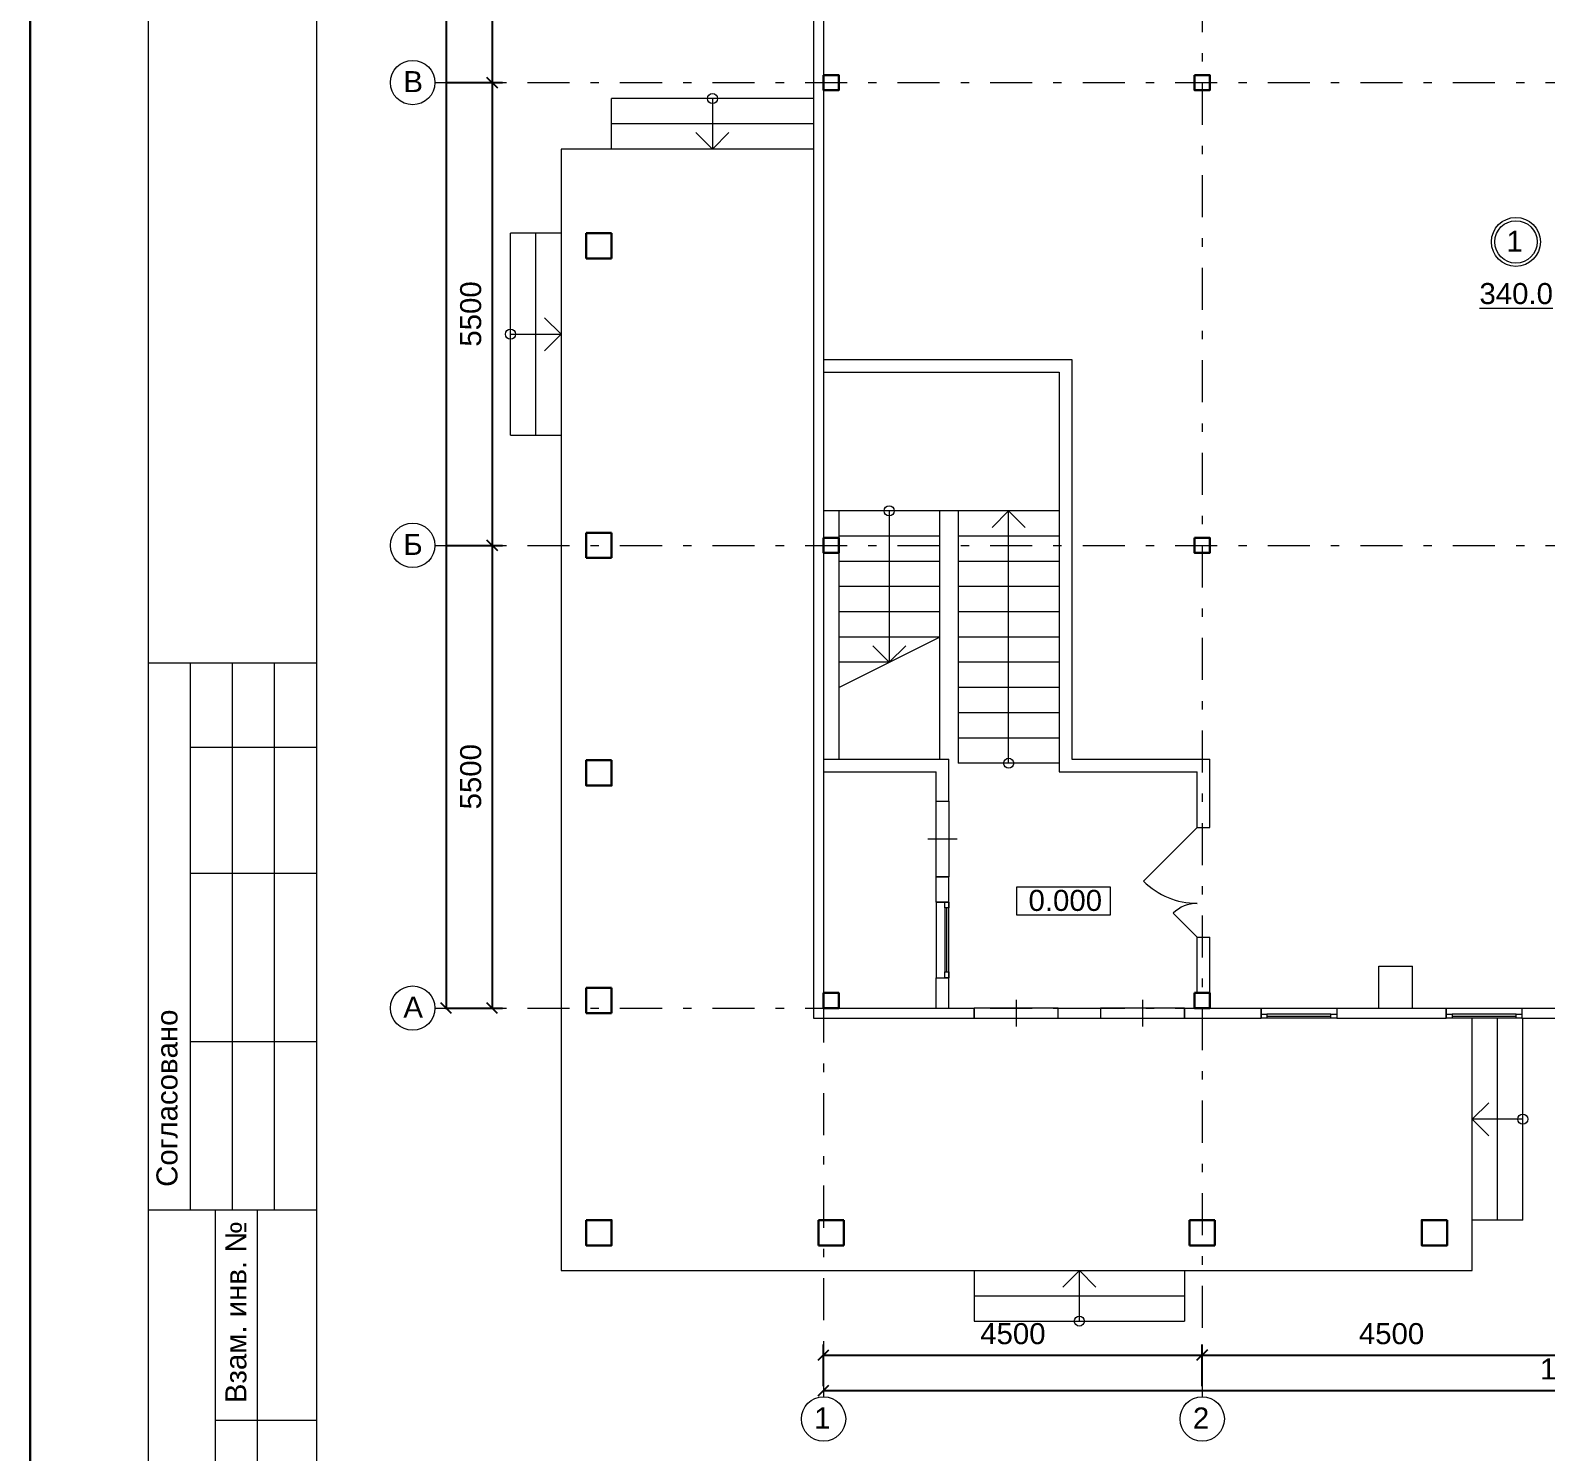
# Model space of a CAD drawing. Header units: metres. Extents: x 34 to 166, y -166 to -111.
# Drawn here: x 133.56 to 151.57, y -154.87 to -137.97 of the extents above; entities that cross this region are included whole.
import ezdxf
from ezdxf.enums import TextEntityAlignment as Align

# ---------------------------------------------------------------- set-up
doc = ezdxf.new("R2010")
doc.units = ezdxf.units.M
doc.header["$MEASUREMENT"] = 0
doc.linetypes.add('( Dashdot )', pattern=[1.001, 0.5, -0.25, 0.001, -0.25])
doc.styles.get("Standard").update_dxf_attribs({"font": 'times.ttf'})
doc.styles.add('Style-Arial', font='arial.ttf')
doc.dimstyles.get("Standard").update_dxf_attribs({"dimtxt": 0.18, "dimasz": 0.18, "dimexe": 0.18, "dimexo": 0.0625, "dimgap": 0.09, "dimtad": 0, "dimtih": 1, "dimtoh": 1, "dimdec": 4, "dimzin": 0, "dimdsep": 46, "dimtxsty": 'Standard', "dimcen": 0.09, "dimadec": 0, "dimazin": 0, "dimtfac": 1, "dimtdec": 4, "dimtofl": 0, "dimtmove": 0, "dimatfit": 3, "dimfxl": 1, "dimtolj": 1, "dimtzin": 0, "dimarcsym": 0})

# ---------------------------------------------------------------- blocks, each defined once
blk = doc.blocks.new('*U9')
at = {"color": 7, "linetype": 'Continuous', "lineweight": 13, "flags": 128}
for points in [[(0.025, 0.45), (0.025, 0.38), (-0.025, 0.38), (-0.025, 0.45), (0.025, 0.45)], [(0.025, -0.38), (0.025, -0.45), (-0.025, -0.45), (-0.025, -0.38), (0.025, -0.38)]]:
    blk.add_lwpolyline(points, close=True, dxfattribs=at)
at = {"color": 7, "linetype": 'Continuous', "lineweight": 0, "flags": 128}
blk.add_lwpolyline([(0, -0.38), (0, 0.38), (-0.025, 0.38), (-0.025, -0.38), (0, -0.38)], close=True, dxfattribs=at)
blk = doc.blocks.new('*U216')
at = {"color": 7, "linetype": 'Continuous', "lineweight": 13}
for p, q in [((-12.487, 20.002), (-12.487, -19.998)), ((-14.487, -4.998), (-12.487, -4.998)), ((-14.487, -4.998), (-14.487, -11.498)), ((-13.987, -4.998), (-13.987, -11.498)), ((-13.487, -4.998), (-13.487, -11.498)), ((-12.987, -4.998), (-12.987, -11.498)), ((-13.987, -5.998), (-12.487, -5.998)), ((-13.987, -7.498), (-12.487, -7.498)), ((-13.987, -9.498), (-12.487, -9.498)), ((-14.487, -11.498), (-12.487, -11.498)), ((-13.687, -11.498), (-12.487, -11.498)), ((-13.187, -19.998), (-13.187, -11.498)), ((-13.687, -13.998), (-12.487, -13.998))]:
    blk.add_line(p, q, dxfattribs=at)
at = {"color": 7, "linetype": 'Continuous', "lineweight": 0, "flags": 128}
blk.add_lwpolyline([(14.513, 20.502), (-14.487, 20.502), (-14.487, -20.498), (14.513, -20.498), (14.513, 20.502)], close=True, dxfattribs=at)
at = {"color": 7, "linetype": 'Continuous', "lineweight": 13, "flags": 128}
blk.add_lwpolyline([(-12.487, -19.998), (-13.687, -19.998), (-13.687, -11.498)], dxfattribs=at)
at = {"color": 7, "linetype": 'Continuous', "lineweight": 0, "style": 'Style-Arial'}
for s, p in [('Согласовано', (-14.263, -10.171)), ('Взам. инв. №', (-13.444, -12.714))]:
    blk.add_text(s, height=0.25002, rotation=90, dxfattribs=at).set_placement(p, align=Align.MIDDLE_CENTER)
blk = doc.blocks.new('_Oblique')
at = {"color": 0, "linetype": 'ByBlock', "lineweight": -2}
blk.add_line((0.5, 0.5), (-0.5, -0.5), dxfattribs=at)
blk = doc.blocks.new('*D1133')
at = {"color": 0, "linetype": 'Continuous', "lineweight": -2, "transparency": 16777216}
for p, q in [((142.985, -154.091), (142.985, -154.015)), ((142.985, -154.14), (160.985, -154.14)), ((160.985, -154.091), (160.985, -154.015))]:
    blk.add_line(p, q, dxfattribs=at)
at = {"layer": 'Defpoints', "color": 0, "linetype": 'Continuous', "lineweight": 30, "transparency": 16777216}
for p in [(160.985, -154.14), (142.985, -154.216), (160.985, -154.216)]:
    blk.add_point(p, dxfattribs=at)
at = {"color": 0, "linetype": 'Continuous', "lineweight": -2, "transparency": 16777216, "xscale": 0.125, "yscale": 0.125, "zscale": 0.125, "rotation": 180}
blk.add_blockref('_Oblique', (142.985, -154.14), dxfattribs=at)
at = {"color": 0, "linetype": 'Continuous', "lineweight": -2, "transparency": 16777216, "xscale": 0.125, "yscale": 0.125, "zscale": 0.125}
blk.add_blockref('_Oblique', (160.985, -154.14), dxfattribs=at)
at = {"color": 0, "linetype": 'Continuous', "lineweight": 0, "transparency": 16777216, "insert": (151.985, -153.887), "char_height": 0.25, "attachment_point": 5, "style": 'Style-Arial'}
blk.add_mtext('\\A1;18000', dxfattribs=at)
blk = doc.blocks.new('*D1137')
at = {"color": 0, "linetype": 'Continuous', "lineweight": -2, "transparency": 16777216}
for p, q in [((142.985, -154.091), (142.985, -153.595)), ((147.485, -154.091), (147.485, -153.595)), ((142.985, -153.72), (147.485, -153.72))]:
    blk.add_line(p, q, dxfattribs=at)
at = {"layer": 'Defpoints', "color": 0, "linetype": 'Continuous', "lineweight": 30, "transparency": 16777216}
for p in [(147.485, -153.72), (142.985, -154.216), (147.485, -154.216)]:
    blk.add_point(p, dxfattribs=at)
at = {"color": 0, "linetype": 'Continuous', "lineweight": -2, "transparency": 16777216, "xscale": 0.125, "yscale": 0.125, "zscale": 0.125, "rotation": 180}
blk.add_blockref('_Oblique', (142.985, -153.72), dxfattribs=at)
at = {"color": 0, "linetype": 'Continuous', "lineweight": -2, "transparency": 16777216, "xscale": 0.125, "yscale": 0.125, "zscale": 0.125}
blk.add_blockref('_Oblique', (147.485, -153.72), dxfattribs=at)
at = {"color": 0, "linetype": 'Continuous', "lineweight": 0, "transparency": 16777216, "insert": (145.235, -153.467), "char_height": 0.25, "attachment_point": 5, "style": 'Style-Arial'}
blk.add_mtext('\\A1;4500', dxfattribs=at)
blk = doc.blocks.new('*D1134')
at = {"color": 0, "linetype": 'Continuous', "lineweight": -2, "transparency": 16777216}
for p, q in [((147.485, -154.091), (147.485, -153.595)), ((151.985, -154.091), (151.985, -153.595)), ((147.485, -153.72), (151.985, -153.72))]:
    blk.add_line(p, q, dxfattribs=at)
at = {"layer": 'Defpoints', "color": 0, "linetype": 'Continuous', "lineweight": 30, "transparency": 16777216}
for p in [(151.985, -153.72), (147.485, -154.216), (151.985, -154.216)]:
    blk.add_point(p, dxfattribs=at)
at = {"color": 0, "linetype": 'Continuous', "lineweight": -2, "transparency": 16777216, "xscale": 0.125, "yscale": 0.125, "zscale": 0.125, "rotation": 180}
blk.add_blockref('_Oblique', (147.485, -153.72), dxfattribs=at)
at = {"color": 0, "linetype": 'Continuous', "lineweight": -2, "transparency": 16777216, "xscale": 0.125, "yscale": 0.125, "zscale": 0.125}
blk.add_blockref('_Oblique', (151.985, -153.72), dxfattribs=at)
at = {"color": 0, "linetype": 'Continuous', "lineweight": 0, "transparency": 16777216, "insert": (149.735, -153.467), "char_height": 0.25, "attachment_point": 5, "style": 'Style-Arial'}
blk.add_mtext('\\A1;4500', dxfattribs=at)
blk = doc.blocks.new('*D1138')
at = {"color": 0, "linetype": 'Continuous', "lineweight": -2, "transparency": 16777216}
for p, q in [((138.49, -122.096), (138.625, -122.096)), ((138.5, -122.096), (138.5, -149.596)), ((138.49, -149.596), (138.625, -149.596))]:
    blk.add_line(p, q, dxfattribs=at)
at = {"layer": 'Defpoints', "color": 0, "linetype": 'Continuous', "lineweight": 30, "transparency": 16777216}
for p in [(138.365, -122.096), (138.365, -149.596), (138.5, -149.596)]:
    blk.add_point(p, dxfattribs=at)
at = {"color": 0, "linetype": 'Continuous', "lineweight": -2, "transparency": 16777216, "xscale": 0.125, "yscale": 0.125, "zscale": 0.125}
for p, rotation in [((138.5, -122.096), 90), ((138.5, -149.596), 270)]:
    blk.add_blockref('_Oblique', p, dxfattribs=dict(at, rotation=rotation))
at = {"color": 0, "linetype": 'Continuous', "lineweight": 0, "transparency": 16777216, "insert": (138.247, -135.846), "char_height": 0.25, "attachment_point": 5, "rotation": 90, "style": 'Style-Arial'}
blk.add_mtext('\\A1;27500', dxfattribs=at)
blk = doc.blocks.new('*D1140')
at = {"color": 0, "linetype": 'Continuous', "lineweight": -2, "transparency": 16777216}
for p, q in [((138.49, -133.096), (139.17, -133.096)), ((139.045, -133.096), (139.045, -138.596)), ((138.49, -138.596), (139.17, -138.596))]:
    blk.add_line(p, q, dxfattribs=at)
at = {"layer": 'Defpoints', "color": 0, "linetype": 'Continuous', "lineweight": 30, "transparency": 16777216}
for p in [(138.365, -133.096), (138.365, -138.596), (139.045, -138.596)]:
    blk.add_point(p, dxfattribs=at)
at = {"color": 0, "linetype": 'Continuous', "lineweight": -2, "transparency": 16777216, "xscale": 0.125, "yscale": 0.125, "zscale": 0.125}
for p, rotation in [((139.045, -133.096), 90), ((139.045, -138.596), 270)]:
    blk.add_blockref('_Oblique', p, dxfattribs=dict(at, rotation=rotation))
at = {"color": 0, "linetype": 'Continuous', "lineweight": 0, "transparency": 16777216, "insert": (138.792, -135.846), "char_height": 0.25, "attachment_point": 5, "rotation": 90, "style": 'Style-Arial'}
blk.add_mtext('\\A1;5500', dxfattribs=at)
blk = doc.blocks.new('*D1141')
at = {"color": 0, "linetype": 'Continuous', "lineweight": -2, "transparency": 16777216}
for p, q in [((138.49, -138.596), (139.17, -138.596)), ((139.045, -138.596), (139.045, -144.096)), ((138.49, -144.096), (139.17, -144.096))]:
    blk.add_line(p, q, dxfattribs=at)
at = {"layer": 'Defpoints', "color": 0, "linetype": 'Continuous', "lineweight": 30, "transparency": 16777216}
for p in [(138.365, -138.596), (138.365, -144.096), (139.045, -144.096)]:
    blk.add_point(p, dxfattribs=at)
at = {"color": 0, "linetype": 'Continuous', "lineweight": -2, "transparency": 16777216, "xscale": 0.125, "yscale": 0.125, "zscale": 0.125}
for p, rotation in [((139.045, -138.596), 90), ((139.045, -144.096), 270)]:
    blk.add_blockref('_Oblique', p, dxfattribs=dict(at, rotation=rotation))
at = {"color": 0, "linetype": 'Continuous', "lineweight": 0, "transparency": 16777216, "insert": (138.792, -141.346), "char_height": 0.25, "attachment_point": 5, "rotation": 90, "style": 'Style-Arial'}
blk.add_mtext('\\A1;5500', dxfattribs=at)
blk = doc.blocks.new('*D1142')
at = {"color": 0, "linetype": 'Continuous', "lineweight": -2, "transparency": 16777216}
for p, q in [((138.49, -144.096), (139.17, -144.096)), ((139.045, -144.096), (139.045, -149.596)), ((138.49, -149.596), (139.17, -149.596))]:
    blk.add_line(p, q, dxfattribs=at)
at = {"layer": 'Defpoints', "color": 0, "linetype": 'Continuous', "lineweight": 30, "transparency": 16777216}
for p in [(138.365, -144.096), (138.365, -149.596), (139.045, -149.596)]:
    blk.add_point(p, dxfattribs=at)
at = {"color": 0, "linetype": 'Continuous', "lineweight": -2, "transparency": 16777216, "xscale": 0.125, "yscale": 0.125, "zscale": 0.125}
for p, rotation in [((139.045, -144.096), 90), ((139.045, -149.596), 270)]:
    blk.add_blockref('_Oblique', p, dxfattribs=dict(at, rotation=rotation))
at = {"color": 0, "linetype": 'Continuous', "lineweight": 0, "transparency": 16777216, "insert": (138.792, -146.846), "char_height": 0.25, "attachment_point": 5, "rotation": 90, "style": 'Style-Arial'}
blk.add_mtext('\\A1;5500', dxfattribs=at)
blk = doc.blocks.new('*U1144')
at = {"color": 7, "linetype": 'Continuous', "lineweight": 13}
for p, q in [((0.318, 0.65), (-0.318, 0.014)), ((0.318, -0.65), (0.035, -0.367))]:
    blk.add_line(p, q, dxfattribs=at)
at = {"color": 7, "linetype": 'Continuous', "lineweight": 0}
for centre, radius, start, end in [((0.318, 0.65), 0.9, 225, 270), ((0.318, -0.65), 0.4, 90, 135)]:
    blk.add_arc(centre, radius, start, end, dxfattribs=at)
blk = doc.blocks.new('*U11')
at = {"color": 7, "linetype": 'Continuous', "lineweight": 13}
for radius in [0.291, 0.252]:
    blk.add_circle((0, 0), radius, dxfattribs=at)
at = {"color": 7, "linetype": 'Continuous', "lineweight": 13, "style": 'Style-Arial'}
blk.add_text('1', height=0.25, dxfattribs=at).set_placement((-0.113, 0.133), align=Align.TOP_LEFT)

msp = doc.modelspace()

# ---------------------------------------------------------------- linework, layer by layer
at = {"color": 1, "linetype": '( Dashdot )', "lineweight": 0}
for p, q in [((142.98458729, -122.00613779), (142.98458729, -154.21613779)), ((147.48458729, -122.09613779), (147.48458729, -154.21613779)), ((138.36458729, -138.59613779), (160.98458729, -138.59613779)), ((138.36458729, -144.09613779), (160.98458729, -144.09613779)), ((138.36458729, -149.59613779), (160.98458729, -149.59613779))]:
    msp.add_line(p, q, dxfattribs=at)
at = {"color": 7, "linetype": 'Continuous', "lineweight": 13}
for p, q in [((142.86458729, -134.98613779), (142.86458729, -141.88613779)), ((142.98458729, -134.98613779), (142.98458729, -141.88613779)), ((140.46458729, -139.38613779), (140.46458729, -138.78613779)), ((142.86458729, -138.78613779), (140.46458729, -138.78613779)), ((139.86458729, -139.38613779), (139.86458729, -152.71613779)), ((142.86458729, -139.38613779), (139.86458729, -139.38613779)), ((139.86458729, -140.38613779), (139.26458729, -140.38613779)), ((139.26458729, -142.78613779), (139.26458729, -140.38613779)), ((142.86458729, -141.88613779), (142.86458729, -149.71613779)), ((142.98458729, -141.88613779), (145.93458729, -141.88613779)), ((145.93458729, -141.88613779), (145.93458729, -146.63613779)), ((142.98458729, -142.03613779), (145.78458729, -142.03613779)), ((142.98458729, -142.03613779), (142.98458729, -149.59613779)), ((145.78458729, -142.03613779), (145.78458729, -146.78613779)), ((139.26458729, -142.78613779), (139.86458729, -142.78613779)), ((145.78458729, -143.68613779), (142.98458729, -143.68613779)), ((143.16458729, -143.68613779), (143.16458729, -146.63613779)), ((144.36458729, -143.68613779), (144.36458729, -146.63613779)), ((144.58458729, -143.68613779), (144.58458729, -146.68613779)), ((142.98458729, -146.63613779), (144.47458729, -146.63613779)), ((144.47458729, -147.13613779), (144.47458729, -146.63613779)), ((145.78458729, -146.68613779), (144.58458729, -146.68613779)), ((145.93458729, -146.63613779), (147.57458729, -146.63613779)), ((147.57458729, -147.45113779), (147.57458729, -146.63613779)), ((142.98458729, -146.78613779), (144.32458729, -146.78613779)), ((144.32458729, -147.13613779), (144.32458729, -146.78613779)), ((145.78458729, -146.78613779), (147.42458729, -146.78613779)), ((147.42458729, -147.45113779), (147.42458729, -146.78613779)), ((144.32458729, -147.13613779), (144.47458729, -147.13613779)), ((147.42458729, -147.45113779), (147.57458729, -147.45113779)), ((144.32458729, -148.03613779), (144.47458729, -148.03613779)), ((144.32458729, -148.33613779), (144.32458729, -148.03613779)), ((144.47458729, -148.33613779), (144.47458729, -148.03613779)), ((144.32458729, -148.33613779), (144.47458729, -148.33613779)), ((147.42458729, -149.41613779), (147.42458729, -148.75113779)), ((147.42458729, -148.75113779), (147.57458729, -148.75113779)), ((147.57458729, -149.41613779), (147.57458729, -148.75113779)), ((149.58458729, -149.59613779), (149.58458729, -149.09613779)), ((149.58458729, -149.09613779), (149.98458729, -149.09613779)), ((149.98458729, -149.59613779), (149.98458729, -149.09613779)), ((144.32458729, -149.59613779), (144.32458729, -149.23613779)), ((144.32458729, -149.23613779), (144.47458729, -149.23613779)), ((144.47458729, -149.59613779), (144.47458729, -149.23613779)), ((142.98458729, -149.59613779), (144.77458729, -149.59613779)), ((144.77458729, -149.71613779), (144.77458729, -149.59613779)), ((145.77458729, -149.71613779), (145.77458729, -149.59613779)), ((145.77458729, -149.59613779), (146.27458729, -149.59613779)), ((146.27458729, -149.59613779), (146.27458729, -149.71613779)), ((147.27458729, -149.59613779), (147.27458729, -149.71613779)), ((147.27458729, -149.59613779), (148.18458729, -149.59613779)), ((148.18458729, -149.59613779), (148.18458729, -149.71613779)), ((149.08458729, -149.59613779), (149.08458729, -149.71613779)), ((149.08458729, -149.59613779), (150.38458729, -149.59613779)), ((150.38458729, -149.59613779), (150.38458729, -149.71613779)), ((151.28458729, -149.59613779), (151.28458729, -149.71613779)), ((151.28458729, -149.59613779), (152.68458729, -149.59613779)), ((142.86458729, -149.71613779), (144.77458729, -149.71613779)), ((145.77458729, -149.71613779), (146.27458729, -149.71613779)), ((147.27458729, -149.71613779), (148.18458729, -149.71613779)), ((149.08458729, -149.71613779), (150.38458729, -149.71613779)), ((150.69458729, -152.71613779), (150.69458729, -149.71613779)), ((151.28458729, -149.71613779), (152.68458729, -149.71613779)), ((151.29458729, -152.11613779), (151.29458729, -149.71613779)), ((151.29458729, -152.11613779), (150.69458729, -152.11613779)), ((139.86458729, -152.71613779), (150.69458729, -152.71613779)), ((144.77458729, -152.71613779), (144.77458729, -153.31613779)), ((147.27458729, -152.71613779), (147.27458729, -153.31613779)), ((144.77458729, -153.31613779), (147.27458729, -153.31613779))]:
    msp.add_line(p, q, dxfattribs=at)
at = {"color": 7, "linetype": 'Continuous', "lineweight": 0}
for p, q in [((141.66458729, -138.78613779), (141.66458729, -139.38613779)), ((142.86458729, -139.08613779), (140.46458729, -139.08613779)), ((141.46848013, -139.19003063), (141.66458729, -139.38613779)), ((141.86069444, -139.19003063), (141.66458729, -139.38613779)), ((139.56458729, -142.78613779), (139.56458729, -140.38613779)), ((139.66848013, -141.39003063), (139.86458729, -141.58613779)), ((139.26458729, -141.58613779), (139.86458729, -141.58613779)), ((139.66848013, -141.78224494), (139.86458729, -141.58613779)), ((143.76458729, -143.68613779), (143.76458729, -145.48613779)), ((144.98848013, -143.88224494), (145.18458729, -143.68613779)), ((145.18458729, -146.68613779), (145.18458729, -143.68613779)), ((145.38069444, -143.88224494), (145.18458729, -143.68613779)), ((144.36458729, -143.98613779), (143.16458729, -143.98613779)), ((145.78458729, -143.98613779), (144.58458729, -143.98613779)), ((144.36458729, -144.28613779), (143.16458729, -144.28613779)), ((145.78458729, -144.28613779), (144.58458729, -144.28613779)), ((144.36458729, -144.58613779), (143.16458729, -144.58613779)), ((145.78458729, -144.58613779), (144.58458729, -144.58613779)), ((144.36458729, -144.88613779), (143.16458729, -144.88613779)), ((145.78458729, -144.88613779), (144.58458729, -144.88613779)), ((144.36458729, -145.18613779), (143.16458729, -145.18613779)), ((143.16458729, -145.78613779), (144.36458729, -145.18613779)), ((143.56848013, -145.29003063), (143.76458729, -145.48613779)), ((143.96069444, -145.29003063), (143.76458729, -145.48613779)), ((145.78458729, -145.18613779), (144.58458729, -145.18613779)), ((143.76458729, -145.48613779), (143.16458729, -145.48613779)), ((145.78458729, -145.48613779), (144.58458729, -145.48613779)), ((145.78458729, -145.78613779), (144.58458729, -145.78613779)), ((145.78458729, -146.08613779), (144.58458729, -146.08613779)), ((145.78458729, -146.38613779), (144.58458729, -146.38613779)), ((144.22458729, -147.58613779), (144.57458729, -147.58613779)), ((145.27458729, -149.49613779), (145.27458729, -149.81613779)), ((146.77458729, -149.49613779), (146.77458729, -149.81613779)), ((150.99458729, -152.11613779), (150.99458729, -149.71613779)), ((150.89069444, -150.72003063), (150.69458729, -150.91613779)), ((151.29458729, -150.91613779), (150.69458729, -150.91613779)), ((150.89069444, -151.11224494), (150.69458729, -150.91613779)), ((145.82848013, -152.91224494), (146.02458729, -152.71613779)), ((146.02458729, -153.31613779), (146.02458729, -152.71613779)), ((146.22069444, -152.91224494), (146.02458729, -152.71613779)), ((144.77458729, -153.01613779), (147.27458729, -153.01613779))]:
    msp.add_line(p, q, dxfattribs=at)
at = {"color": 7, "linetype": 'Continuous', "lineweight": 30}
for p, q in [((140.16458729, -140.38613779), (140.16458729, -140.68613779)), ((140.46458729, -140.38613779), (140.16458729, -140.38613779)), ((140.46458729, -140.38613779), (140.46458729, -140.68613779)), ((140.46458729, -140.68613779), (140.16458729, -140.68613779)), ((140.16458729, -143.94613779), (140.16458729, -144.24613779)), ((140.46458729, -143.94613779), (140.16458729, -143.94613779)), ((140.46458729, -143.94613779), (140.46458729, -144.24613779)), ((140.46458729, -144.24613779), (140.16458729, -144.24613779)), ((140.16458729, -149.35613779), (140.16458729, -149.65613779)), ((140.46458729, -149.35613779), (140.16458729, -149.35613779)), ((140.46458729, -149.35613779), (140.46458729, -149.65613779)), ((140.46458729, -149.65613779), (140.16458729, -149.65613779)), ((142.92458729, -152.11613779), (143.22458729, -152.11613779)), ((142.92458729, -152.11613779), (142.92458729, -152.41613779)), ((143.22458729, -152.11613779), (143.22458729, -152.41613779)), ((147.33458729, -152.11613779), (147.63458729, -152.11613779)), ((147.33458729, -152.11613779), (147.33458729, -152.41613779)), ((147.63458729, -152.11613779), (147.63458729, -152.41613779)), ((142.92458729, -152.41613779), (143.22458729, -152.41613779)), ((147.33458729, -152.41613779), (147.63458729, -152.41613779))]:
    msp.add_line(p, q, dxfattribs=at)
at = {"lineweight": 30, "flags": 128}
for points in [[(142.98458729, -138.50613779), (143.16458729, -138.50613779), (143.16458729, -138.68613779), (142.98458729, -138.68613779), (142.98458729, -138.50613779)], [(147.39458729, -138.50613779), (147.57458729, -138.50613779), (147.57458729, -138.68613779), (147.39458729, -138.68613779), (147.39458729, -138.50613779)], [(142.98458729, -144.00613779), (143.16458729, -144.00613779), (143.16458729, -144.18613779), (142.98458729, -144.18613779), (142.98458729, -144.00613779)], [(147.39458729, -144.00613779), (147.57458729, -144.00613779), (147.57458729, -144.18613779), (147.39458729, -144.18613779), (147.39458729, -144.00613779)], [(142.98458729, -149.41613779), (143.16458729, -149.41613779), (143.16458729, -149.59613779), (142.98458729, -149.59613779), (142.98458729, -149.41613779)], [(147.39458729, -149.41613779), (147.57458729, -149.41613779), (147.57458729, -149.59613779), (147.39458729, -149.59613779), (147.39458729, -149.41613779)]]:
    msp.add_lwpolyline(points, close=True, dxfattribs=at)
at = {"color": 7, "linetype": 'Continuous', "lineweight": 30, "flags": 128}
for points in [[(140.46458729, -146.65113779), (140.16458729, -146.65113779), (140.16458729, -146.95113779), (140.46458729, -146.95113779), (140.46458729, -146.65113779)], [(140.16458729, -152.11613779), (140.46458729, -152.11613779), (140.46458729, -152.41613779), (140.16458729, -152.41613779), (140.16458729, -152.11613779)], [(150.39458729, -152.11613779), (150.09458729, -152.11613779), (150.09458729, -152.41613779), (150.39458729, -152.41613779), (150.39458729, -152.11613779)]]:
    msp.add_lwpolyline(points, close=True, dxfattribs=at)
at = {"color": 7, "linetype": 'Continuous', "lineweight": 0, "flags": 128}
for points in [[(144.32458729, -148.03613779), (144.32458729, -147.13613779), (144.47458729, -147.13613779), (144.47458729, -148.03613779), (144.32458729, -148.03613779)], [(144.32458729, -148.33613779), (144.32458729, -149.23613779), (144.47458729, -149.23613779), (144.47458729, -148.33613779), (144.32458729, -148.33613779)], [(144.77458729, -149.71613779), (145.77458729, -149.71613779), (145.77458729, -149.59613779), (144.77458729, -149.59613779), (144.77458729, -149.71613779)], [(146.27458729, -149.71613779), (147.27458729, -149.71613779), (147.27458729, -149.59613779), (146.27458729, -149.59613779), (146.27458729, -149.71613779)], [(149.08458729, -149.59613779), (149.08458729, -149.71613779), (148.18458729, -149.71613779), (148.18458729, -149.59613779), (149.08458729, -149.59613779)], [(151.28458729, -149.59613779), (151.28458729, -149.71613779), (150.38458729, -149.71613779), (150.38458729, -149.59613779), (151.28458729, -149.59613779)]]:
    msp.add_lwpolyline(points, close=True, dxfattribs=at)
at = {"color": 7, "linetype": 'Continuous', "lineweight": 13, "flags": 128}
msp.add_lwpolyline([(145.28043428, -148.15479613), (146.39108848, -148.15479613), (146.39108848, -148.4904067), (145.28043428, -148.4904067), (145.28043428, -148.15479613)], close=True, dxfattribs=at)
at = {"color": 7, "linetype": 'Continuous', "lineweight": 13}
for centre in [(138.10123184, -138.59613779), (138.10123184, -144.09613779), (138.10123184, -149.59613779), (142.98458729, -154.47949323), (147.48458729, -154.47949323)]:
    msp.add_circle(centre, 0.26335544, dxfattribs=at)
at = {"color": 7, "linetype": 'Continuous', "lineweight": 0}
for centre in [(141.66458729, -138.78613779), (139.26458729, -141.58613779), (143.76458729, -143.68613779), (145.18458729, -146.68613779), (151.29458729, -150.91613779), (146.02458729, -153.31613779)]:
    msp.add_circle(centre, 0.05969578, dxfattribs=at)
at = {"color": 1, "linetype": 'Continuous', "lineweight": 30}
msp.add_3dface([(133.55688673, -115.73901304), (166.25112102, -115.73901304), (166.25112102, -166.31528992), (133.55688673, -166.31528992)], dxfattribs=at)

# ---------------------------------------------------------------- block references
at = {"color": 7, "linetype": 'Continuous', "lineweight": 13}
for name, p in [('*U216', (149.4438122, -140.49590205)), ('*U11', (151.21348014, -140.48935311)), ('*U1144', (147.1064039, -148.10115)), ('*U9', (144.4496241, -148.78609694))]:
    msp.add_blockref(name, p, dxfattribs=at)
at = {"color": 7, "linetype": 'Continuous', "lineweight": 13, "rotation": 270}
for p in [(148.63462813, -149.6911746), (150.83462813, -149.6911746)]:
    msp.add_blockref('*U9', p, dxfattribs=at)

# ---------------------------------------------------------------- texts
at = {"color": 7, "linetype": 'Continuous', "lineweight": 30, "style": 'Style-Arial'}
for s, p in [('В', (137.99077642, -138.45942464)), ('Б', (137.99077642, -143.95942464)), ('А', (137.99077642, -149.45942464)), ('1', (142.87413187, -154.34278008)), ('2', (147.37413187, -154.34278008))]:
    msp.add_text(s, height=0.25, dxfattribs=at).set_placement(p, align=Align.TOP_LEFT)
at = {"color": 7, "linetype": 'Continuous', "lineweight": 13, "style": 'Style-Arial'}
msp.add_text('0.000', height=0.25, dxfattribs=at).set_placement((145.42062661, -148.19111024), align=Align.TOP_LEFT)
at = {"color": 7, "linetype": 'Continuous', "lineweight": 13, "insert": (150.77989026, -140.97839209), "char_height": 0.25, "attachment_point": 1, "line_spacing_factor": 0.6, "style": 'Style-Arial'}
msp.add_mtext('\\L340.0', dxfattribs=at)

# ---------------------------------------------------------------- dimensions: what is measured, and where the dimension line sits
at = {"color": 5, "linetype": 'Continuous', "lineweight": 0}
for base, p1, p2, picture, middle in [((138.49992999, -149.59613779), (138.36458729, -122.09613779), (138.36458729, -149.59613779), '*D1138', (138.24728674, -135.84613779)), ((139.04510906, -138.59613779), (138.36458729, -133.09613779), (138.36458729, -138.59613779), '*D1140', (138.79246581, -135.84613779)), ((139.04510906, -144.09613779), (138.36458729, -138.59613779), (138.36458729, -144.09613779), '*D1141', (138.79246581, -141.34613779)), ((139.04510906, -149.59613779), (138.36458729, -144.09613779), (138.36458729, -149.59613779), '*D1142', (138.79246581, -146.84613779))]:
    dim = msp.add_linear_dim(base=base, p1=p1, p2=p2, angle=270, dimstyle='Standard', override={"dimtxt": 0.25, "dimasz": 0.125, "dimexe": 0.125, "dimexo": 0.125, "dimgap": 0.125, "dimtad": 1, "dimtih": 0, "dimtoh": 0, "dimlfac": 1000, "dimzin": 11, "dimtxsty": 'Style-Arial', "dimblk": 'Oblique', "dimfrac": 2, "dimtzin": 11}, dxfattribs=at)
    dim.commit()
    dim.dimension.update_dxf_attribs({"geometry": picture, "text_midpoint": middle})
for base, p1, p2, picture, middle in [((147.48458729, -153.71970555), (142.98458729, -154.21613779), (147.48458729, -154.21613779), '*D1137', (145.23458729, -153.4670623)), ((151.98458729, -153.71970555), (147.48458729, -154.21613779), (151.98458729, -154.21613779), '*D1134', (149.73458729, -153.4670623)), ((160.98458729, -154.13952826), (142.98458729, -154.21613779), (160.98458729, -154.21613779), '*D1133', (151.98458729, -153.88688501))]:
    dim = msp.add_linear_dim(base=base, p1=p1, p2=p2, dimstyle='Standard', override={"dimtxt": 0.25, "dimasz": 0.125, "dimexe": 0.125, "dimexo": 0.125, "dimgap": 0.125, "dimtad": 1, "dimtih": 0, "dimtoh": 0, "dimlfac": 1000, "dimzin": 11, "dimtxsty": 'Style-Arial', "dimblk": 'Oblique', "dimfrac": 2, "dimtzin": 11}, dxfattribs=at)
    dim.commit()
    dim.dimension.update_dxf_attribs({"geometry": picture, "text_midpoint": middle})

doc.saveas('drawing.dxf')
